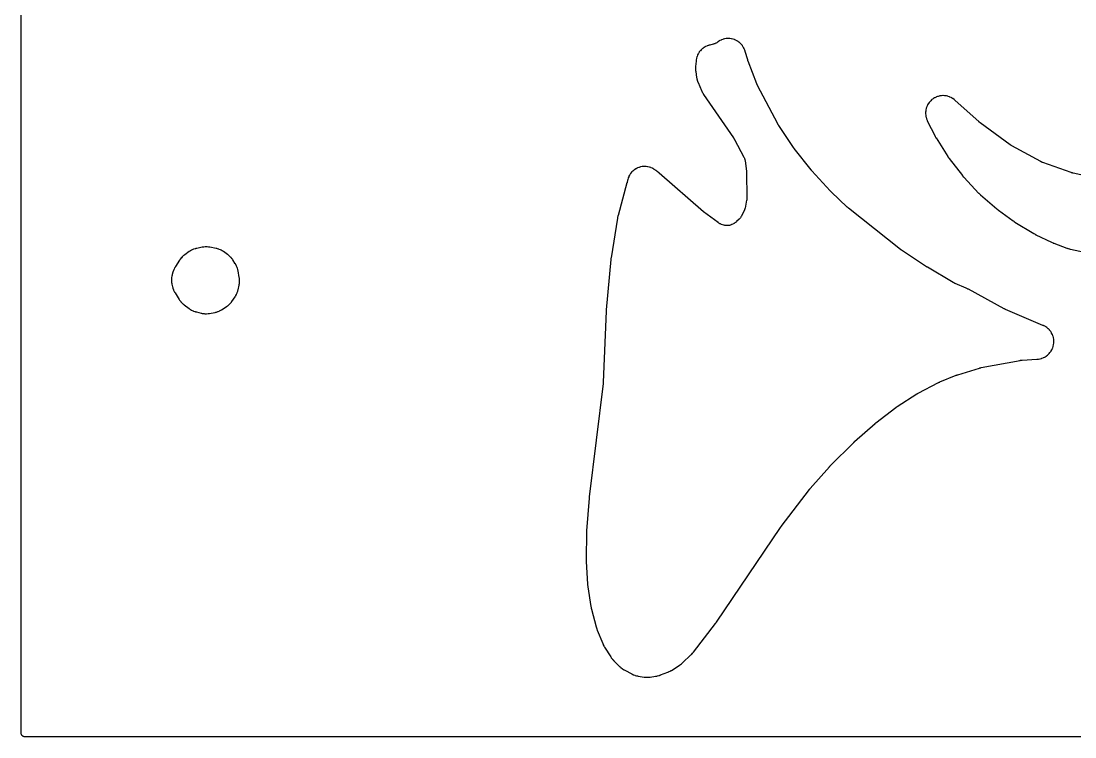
# Model space of a CAD drawing. Header units: millimetres. Extents: x 0 to 300, y 0 to 300.
# Drawn here: x -0.1 to 150.1, y -0.1 to 102 of the extents above; entities that cross this region are included whole.
import ezdxf

# ---------------------------------------------------------------- set-up
doc = ezdxf.new("R2010")
doc.units = ezdxf.units.MM
doc.layers.add('CUT', color=7, linetype='CONTINUOUS')

msp = doc.modelspace()

# ---------------------------------------------------------------- linework, layer by layer
at = {"layer": 'CUT'}
for points in [[(298.5476, -0.0625), (1.4375, -0.0625), (0.5522, -0.0625), (0.4788, -0.0589), (0.4206, -0.0503), (0.3635, -0.036), (0.3082, -0.0162), (0.255, 0.009), (0.2046, 0.0392), (0.1573, 0.0743), (0.1137, 0.1137), (0.0743, 0.1573), (0.0392, 0.2046), (0.009, 0.255), (-0.0162, 0.3082), (-0.036, 0.3635), (-0.0503, 0.4206), (-0.0589, 0.4788), (-0.0625, 0.5522), (-0.0625, 1.4375), (-0.0625, 298.5625)], [(151.7836, 79.8841), (149.8491, 80.2986), (149.8348, 80.3018), (149.8017, 80.3095), (149.7875, 80.3129), (149.7702, 80.3172), (149.756, 80.3208), (149.7231, 80.3295), (149.709, 80.3334), (149.6875, 80.3395), (149.6734, 80.3436), (149.6408, 80.3534), (149.6269, 80.3577), (149.6099, 80.3631), (149.596, 80.3677), (149.5638, 80.3785), (149.55, 80.3833), (145.4867, 81.8245), (145.4798, 81.827), (145.4638, 81.8328), (145.457, 81.8353), (145.4553, 81.836), (145.4286, 81.8464), (145.3667, 81.8717), (145.3455, 81.8808), (145.3142, 81.8955), (145.2395, 81.9326), (145.2077, 81.9492), (141.1115, 84.19), (141.0985, 84.1972), (141.0682, 84.2144), (141.0553, 84.2219), (141.0398, 84.2311), (141.027, 84.2388), (140.9975, 84.2569), (140.9849, 84.2647), (140.9656, 84.277), (140.9532, 84.2851), (140.9242, 84.3042), (140.9119, 84.3125), (140.8969, 84.3227), (140.8847, 84.3312), (140.8564, 84.3513), (140.8443, 84.36), (136.5639, 87.4993), (136.5548, 87.5061), (136.5337, 87.522), (136.5246, 87.5289), (136.5137, 87.5374), (136.5047, 87.5444), (136.4839, 87.5609), (136.4751, 87.568), (136.4615, 87.579), (136.4528, 87.5863), (136.4324, 87.6032), (136.4237, 87.6106), (136.4132, 87.6196), (136.4046, 87.6271), (136.3847, 87.6446), (136.3763, 87.6521), (133.0242, 90.6748), (133.013, 90.6846), (132.9398, 90.7474), (132.9285, 90.7569), (132.8836, 90.7936), (132.8601, 90.8118), (132.707, 90.9245), (132.6575, 90.9573), (132.4962, 91.0531), (132.4438, 91.0809), (132.2738, 91.1602), (132.2189, 91.1827), (132.0419, 91.2449), (131.985, 91.2618), (131.8028, 91.3062), (131.7445, 91.3174), (131.5588, 91.3436), (131.4997, 91.349), (131.3123, 91.3567), (131.2529, 91.3562), (131.0657, 91.3454), (131.0067, 91.339), (130.8214, 91.3098), (130.7633, 91.2976), (130.5818, 91.2502), (130.5252, 91.2324), (130.3493, 91.1673), (130.2947, 91.144), (130.1261, 91.0618), (130.0741, 91.0332), (129.9144, 90.9348), (129.8655, 90.9012), (129.7163, 90.7874), (129.671, 90.7492), (129.5337, 90.6213), (129.4924, 90.5787), (129.3685, 90.4379), (129.3315, 90.3915), (129.2221, 90.2391), (129.1899, 90.1892), (129.0961, 90.0268), (129.069, 89.974), (128.9917, 89.8031), (128.97, 89.7479), (128.9099, 89.5702), (128.8937, 89.5131), (128.8515, 89.3303), (128.841, 89.2719), (128.8171, 89.0859), (128.8124, 89.0267), (128.807, 88.8392), (128.8082, 88.7799), (128.8213, 88.5928), (128.8283, 88.5339), (128.8598, 88.3489), (128.8727, 88.291), (128.9223, 88.1101), (128.9408, 88.0537), (129.009, 87.8762), (129.0203, 87.8488), (129.0437, 87.7958), (129.0499, 87.7823), (129.0911, 87.695), (129.0976, 87.6817), (130.1149, 85.657), (130.1215, 85.6442), (130.1654, 85.5617), (130.1723, 85.5491), (130.2299, 85.447), (130.2372, 85.4345), (130.285, 85.3543), (130.2925, 85.342), (131.9747, 82.6674), (131.9825, 82.6553), (132.0341, 82.5774), (132.0422, 82.5656), (132.1093, 82.4694), (132.1177, 82.4577), (132.173, 82.3824), (132.1816, 82.3709), (134.051, 79.9486), (134.0602, 79.9369), (134.1215, 79.8615), (134.131, 79.85), (134.2102, 79.7573), (134.2201, 79.7461), (134.285, 79.6738), (134.2951, 79.6629), (136.3639, 77.4727), (136.3742, 77.462), (136.4425, 77.3932), (136.4532, 77.3827), (136.541, 77.2985), (136.5519, 77.2883), (136.6235, 77.223), (136.6347, 77.2131), (138.9423, 75.2116), (138.9523, 75.2031), (139.0181, 75.1485), (139.0283, 75.1403), (139.1124, 75.0735), (139.1228, 75.0655), (139.1909, 75.0138), (139.2015, 75.006), (141.2887, 73.4945), (141.2986, 73.4875), (141.3635, 73.4425), (141.3735, 73.4356), (141.4561, 73.3808), (141.4663, 73.3742), (141.5329, 73.3319), (141.5432, 73.3254), (144.2203, 71.6995), (144.2323, 71.6924), (144.3108, 71.6472), (144.323, 71.6404), (144.4228, 71.5859), (144.4352, 71.5794), (144.5157, 71.5378), (144.5281, 71.5316), (146.7444, 70.4531), (146.7583, 70.4466), (146.8488, 70.4054), (146.8628, 70.3992), (146.9777, 70.3504), (146.9918, 70.3446), (147.0843, 70.308), (147.0986, 70.3026), (148.9431, 69.6275), (148.9627, 69.6207), (149.0911, 69.5787), (149.1109, 69.5726), (149.2737, 69.5255), (149.2937, 69.5201), (149.4247, 69.4871), (149.4449, 69.4823), (153.2125, 68.6702)]]:
    msp.add_lwpolyline(points, dxfattribs=at)
for points in [[(80.6813, 21.3615), (80.6834, 21.3474), (81.1226, 18.5377), (81.1252, 18.5224), (81.1432, 18.4236), (81.1462, 18.4085), (81.1721, 18.2851), (81.1754, 18.27), (81.1985, 18.1722), (81.2023, 18.1572), (81.8684, 15.6338), (81.8736, 15.6154), (81.9093, 15.496), (81.915, 15.4777), (81.9645, 15.3295), (81.9709, 15.3114), (82.014, 15.1945), (82.021, 15.1767), (82.8097, 13.2353), (82.8149, 13.2228), (82.8499, 13.142), (82.8554, 13.1296), (82.8776, 13.0815), (82.8894, 13.0572), (82.9701, 12.9007), (82.9831, 12.8769), (83.0095, 12.831), (83.0164, 12.8194), (83.0619, 12.744), (83.0691, 12.7325), (83.9462, 11.3536), (83.9555, 11.3395), (84.0168, 11.2489), (84.0264, 11.2351), (84.0647, 11.1817), (84.0851, 11.1549), (84.2224, 10.9848), (84.2442, 10.9592), (84.2883, 10.9104), (84.2997, 10.8981), (84.3753, 10.819), (84.3872, 10.807), (85.262, 9.942), (85.2726, 9.9318), (85.3421, 9.8664), (85.3529, 9.8565), (85.3956, 9.8182), (85.4179, 9.7991), (85.564, 9.6805), (85.6113, 9.6458), (85.7683, 9.5421), (85.7932, 9.5265), (85.8425, 9.4972), (85.8553, 9.4899), (85.9385, 9.4433), (85.9514, 9.4363), (86.9431, 8.9123), (86.958, 8.9047), (87.0553, 8.8567), (87.0703, 8.8495), (87.1295, 8.8223), (87.1602, 8.8093), (87.3592, 8.731), (87.4226, 8.71), (87.629, 8.6543), (87.6615, 8.6465), (87.7252, 8.6331), (87.7415, 8.6299), (87.8483, 8.6105), (87.8647, 8.6077), (88.7081, 8.4783), (88.7224, 8.4763), (88.8155, 8.4643), (88.8298, 8.4626), (88.8859, 8.4567), (88.9147, 8.4544), (89.0995, 8.4441), (89.1572, 8.4436), (89.3421, 8.4511), (89.371, 8.4529), (89.4271, 8.4579), (89.4415, 8.4593), (89.5347, 8.4699), (89.5491, 8.4717), (90.3302, 8.579), (90.3478, 8.5817), (90.4619, 8.6008), (90.4795, 8.604), (90.5476, 8.6176), (90.5823, 8.6255), (90.806, 8.6839), (90.8402, 8.6939), (90.9062, 8.7154), (90.923, 8.7212), (91.032, 8.7602), (91.0486, 8.7665), (92.0636, 9.1648), (92.0767, 9.1701), (92.1614, 9.2057), (92.1744, 9.2113), (92.2248, 9.2339), (92.2503, 9.246), (92.4142, 9.3289), (92.4391, 9.3422), (92.4872, 9.3694), (92.4994, 9.3766), (92.5782, 9.4237), (92.5903, 9.4311), (93.6955, 10.1278), (93.7074, 10.1355), (93.7842, 10.1865), (93.7959, 10.1944), (93.8413, 10.2262), (93.8642, 10.243), (94.0101, 10.3555), (94.0322, 10.3734), (94.0744, 10.4092), (94.0851, 10.4185), (94.1539, 10.4799), (94.1644, 10.4894), (95.3728, 11.6188), (95.3817, 11.6272), (95.4389, 11.6829), (95.4476, 11.6916), (95.4813, 11.7258), (95.4982, 11.7436), (95.6055, 11.8617), (95.6216, 11.8803), (95.6524, 11.9171), (95.6602, 11.9266), (95.7101, 11.9889), (95.7177, 11.9985), (98.8856, 16.1187), (98.8908, 16.1255), (98.9266, 16.1735), (98.932, 16.1809), (98.9757, 16.2414), (98.981, 16.2488), (99.0148, 16.2971), (99.0203, 16.3051), (108.1501, 29.8085), (108.153, 29.8128), (108.1598, 29.8227), (108.1628, 29.827), (108.1697, 29.837), (108.1734, 29.8423), (108.182, 29.8545), (108.1857, 29.8597), (108.1914, 29.8678), (108.1951, 29.8729), (108.2038, 29.8849), (108.2071, 29.8893), (108.2143, 29.8992), (108.2246, 29.9129), (108.2292, 29.9189), (112.2521, 35.1984), (112.256, 35.2035), (112.2652, 35.2153), (112.2691, 35.2204), (112.2784, 35.2323), (112.2834, 35.2385), (112.295, 35.253), (112.3, 35.2592), (112.3077, 35.2687), (112.3126, 35.2747), (112.3243, 35.2888), (112.3294, 35.2949), (112.3321, 35.2981), (112.3382, 35.3052), (112.3524, 35.3218), (112.3586, 35.3289), (115.1061, 38.4529), (115.11, 38.4574), (115.1192, 38.4677), (115.1232, 38.4722), (115.1325, 38.4824), (115.1374, 38.4879), (115.149, 38.5004), (115.1539, 38.5058), (115.1616, 38.514), (115.1666, 38.5193), (115.1782, 38.5315), (115.1832, 38.5368), (115.1859, 38.5396), (115.1919, 38.5458), (115.206, 38.5601), (115.2121, 38.5663), (118.5836, 41.9332), (118.5874, 41.9371), (118.5965, 41.9461), (118.6004, 41.9499), (118.6096, 41.9588), (118.6144, 41.9635), (118.6258, 41.9744), (118.6307, 41.9791), (118.6382, 41.9862), (118.6431, 41.9908), (118.6545, 42.0014), (118.6594, 42.0059), (118.662, 42.0083), (118.6679, 42.0137), (118.6817, 42.0261), (118.6876, 42.0314), (121.609, 44.6201), (121.6138, 44.6243), (121.625, 44.6341), (121.6299, 44.6383), (121.6412, 44.648), (121.6472, 44.6531), (121.6612, 44.665), (121.6672, 44.67), (121.6765, 44.6778), (121.6825, 44.6827), (121.6966, 44.6942), (121.7026, 44.6991), (121.7059, 44.7017), (121.7132, 44.7075), (121.7302, 44.7208), (121.7375, 44.7265), (124.5819, 46.9138), (124.5895, 46.9195), (124.6071, 46.9328), (124.6147, 46.9384), (124.6239, 46.9451), (124.6314, 46.9507), (124.6492, 46.9635), (124.6569, 46.9689), (124.6687, 46.9773), (124.6765, 46.9827), (124.6945, 46.9951), (124.7023, 47.0004), (124.7118, 47.0068), (124.7197, 47.012), (124.738, 47.0241), (124.7459, 47.0292), (127.5735, 48.8489), (127.5825, 48.8546), (127.6035, 48.8678), (127.6125, 48.8734), (127.6236, 48.8801), (127.6327, 48.8856), (127.654, 48.8983), (127.6631, 48.9036), (127.6773, 48.9118), (127.6865, 48.9171), (127.7081, 48.9293), (127.7174, 48.9344), (127.7288, 48.9406), (127.7381, 48.9457), (127.76, 48.9573), (127.7694, 48.9623), (130.6361, 50.4452), (130.645, 50.4498), (130.666, 50.4604), (130.675, 50.4648), (130.6861, 50.4702), (130.6952, 50.4746), (130.7164, 50.4847), (130.7255, 50.489), (130.7396, 50.4955), (130.7488, 50.4996), (130.7702, 50.5093), (130.7794, 50.5133), (130.7907, 50.5182), (130.7999, 50.5222), (130.8216, 50.5313), (130.8309, 50.5352), (133.1838, 51.4965), (133.193, 51.5002), (133.2146, 51.5088), (133.2238, 51.5124), (133.2352, 51.5167), (133.2445, 51.5202), (133.2662, 51.5283), (133.2756, 51.5317), (133.29, 51.5368), (133.2994, 51.5401), (133.3213, 51.5477), (133.3307, 51.5509), (133.3422, 51.5547), (133.3517, 51.5578), (133.3738, 51.5649), (133.3833, 51.5679), (136.4759, 52.5229), (136.4883, 52.5266), (136.5174, 52.5352), (136.5299, 52.5387), (136.5452, 52.543), (136.5578, 52.5463), (136.5871, 52.554), (136.5997, 52.5572), (136.6191, 52.562), (136.6318, 52.565), (136.6613, 52.5719), (136.674, 52.5747), (136.6895, 52.5781), (136.7022, 52.5807), (136.7319, 52.5867), (136.7447, 52.5892), (142.287, 53.6205), (142.3005, 53.6229), (142.3319, 53.6282), (142.3454, 53.6304), (142.3619, 53.633), (142.3754, 53.635), (142.407, 53.6394), (142.4205, 53.6411), (142.4414, 53.6437), (142.455, 53.6453), (142.4867, 53.6487), (142.5003, 53.6501), (142.5169, 53.6517), (142.5305, 53.6528), (142.5623, 53.6553), (142.576, 53.6563), (144.6779, 53.7877), (144.6927, 53.7888), (144.7889, 53.7972), (144.8037, 53.7987), (144.8614, 53.8052), (144.8908, 53.8092), (145.0788, 53.8399), (145.137, 53.8523), (145.3185, 53.9007), (145.3751, 53.9189), (145.551, 53.985), (145.6055, 54.0087), (145.7739, 54.0919), (145.8258, 54.1208), (145.9852, 54.2203), (146.034, 54.2542), (146.1828, 54.369), (146.228, 54.4075), (146.3647, 54.5365), (146.4059, 54.5793), (146.5291, 54.7211), (146.5659, 54.7678), (146.6745, 54.9211), (146.7064, 54.9713), (146.7993, 55.1346), (146.8261, 55.1876), (146.9025, 55.3593), (146.9239, 55.4147), (146.9829, 55.5931), (146.9987, 55.6504), (147.0397, 55.8338), (147.0498, 55.8923), (147.0725, 56.0789), (147.0767, 56.1381), (147.0808, 56.326), (147.0792, 56.3854), (147.0647, 56.5727), (147.0572, 56.6317), (147.0243, 56.8166), (147.011, 56.8746), (146.9599, 57.0554), (146.9409, 57.1117), (146.8722, 57.2866), (146.8477, 57.3407), (146.762, 57.5079), (146.7324, 57.5594), (146.6305, 57.7173), (146.5959, 57.7656), (146.479, 57.9127), (146.4397, 57.9573), (146.3088, 58.0921), (146.2654, 58.1326), (146.1218, 58.2538), (146.0745, 58.2898), (145.9196, 58.3962), (145.869, 58.4274), (145.7021, 58.5192), (145.6757, 58.5328), (145.6235, 58.5582), (145.6101, 58.5646), (145.5222, 58.6047), (145.5086, 58.6107), (140.1938, 60.8803), (140.1841, 60.8845), (140.1615, 60.8945), (140.1519, 60.8988), (140.1401, 60.9041), (140.1305, 60.9086), (140.1082, 60.919), (140.0987, 60.9236), (140.084, 60.9307), (140.0745, 60.9353), (140.0524, 60.9463), (140.043, 60.9511), (140.0315, 60.957), (140.0221, 60.9619), (140.0003, 60.9734), (139.991, 60.9784), (134.8986, 63.7444), (134.8866, 63.7507), (134.8076, 63.7913), (134.7954, 63.7974), (134.6952, 63.8461), (134.6828, 63.8519), (134.6021, 63.8888), (134.5896, 63.8944), (133.0179, 64.571), (133.0049, 64.5768), (132.9747, 64.5904), (132.9617, 64.5963), (132.946, 64.6037), (132.9332, 64.6098), (132.9034, 64.6243), (132.8907, 64.6307), (132.8712, 64.6406), (132.8585, 64.6471), (132.8292, 64.6626), (132.8167, 64.6693), (132.8015, 64.6776), (132.7891, 64.6846), (132.7602, 64.701), (132.7479, 64.7081), (129.0556, 66.886), (129.0514, 66.8885), (129.0415, 66.8944), (129.0373, 66.8969), (129.0274, 66.9029), (129.0222, 66.9061), (129.0101, 66.9135), (129.0049, 66.9167), (128.997, 66.9217), (128.9919, 66.9249), (128.98, 66.9324), (128.9756, 66.9352), (128.9659, 66.9415), (128.9522, 66.9504), (128.9462, 66.9543), (125.3861, 69.3208), (125.3782, 69.3262), (125.3597, 69.3388), (125.3518, 69.3442), (125.3422, 69.3508), (125.3344, 69.3563), (125.3163, 69.3693), (125.3085, 69.3748), (125.2966, 69.3835), (125.2889, 69.3892), (125.271, 69.4025), (125.2633, 69.4083), (125.254, 69.4153), (125.2465, 69.4212), (125.2288, 69.4349), (125.2213, 69.4408), (117.8117, 75.3318), (117.8041, 75.3379), (117.7865, 75.3522), (117.7789, 75.3584), (117.7698, 75.366), (117.7623, 75.3723), (117.745, 75.387), (117.7376, 75.3934), (117.7262, 75.4032), (117.7189, 75.4096), (117.7019, 75.4247), (117.6946, 75.4313), (117.6858, 75.4393), (117.6786, 75.4458), (117.662, 75.4613), (117.6548, 75.468), (115.3438, 77.6573), (115.3392, 77.6618), (115.3283, 77.6722), (115.3237, 77.6767), (115.3128, 77.6873), (115.3071, 77.6929), (115.2938, 77.706), (115.2882, 77.7117), (115.2796, 77.7204), (115.274, 77.726), (115.2612, 77.7392), (115.2557, 77.7449), (115.2528, 77.748), (115.2463, 77.7549), (115.2313, 77.7709), (115.2249, 77.7778), (112.6002, 80.6415), (112.5956, 80.6466), (112.5847, 80.6586), (112.5801, 80.6638), (112.5694, 80.6758), (112.5637, 80.6823), (112.5506, 80.6973), (112.545, 80.7038), (112.5365, 80.7137), (112.531, 80.7202), (112.5184, 80.7352), (112.513, 80.7417), (112.5101, 80.7453), (112.5037, 80.7531), (112.489, 80.7714), (112.4828, 80.7792), (110.1011, 83.8079), (110.0968, 83.8134), (110.0869, 83.8262), (110.0826, 83.8318), (110.0728, 83.8447), (110.0676, 83.8516), (110.0556, 83.8677), (110.0504, 83.8746), (110.0426, 83.8853), (110.0377, 83.8921), (110.0261, 83.9082), (110.0212, 83.9152), (110.0185, 83.919), (110.0127, 83.9273), (109.9994, 83.9468), (109.9937, 83.9551), (107.8903, 87.0943), (107.8836, 87.1043), (107.8683, 87.1278), (107.8618, 87.1379), (107.8541, 87.1502), (107.8478, 87.1603), (107.8332, 87.1841), (107.827, 87.1943), (107.8176, 87.2101), (107.8115, 87.2205), (107.7976, 87.2447), (107.7917, 87.2551), (107.7845, 87.2678), (107.7787, 87.2783), (107.7654, 87.3028), (107.7598, 87.3134), (104.8811, 92.7907), (104.8751, 92.8024), (104.8612, 92.8299), (104.8553, 92.8417), (104.8482, 92.8561), (104.8425, 92.868), (104.8294, 92.8958), (104.8239, 92.9078), (104.8155, 92.9263), (104.8102, 92.9383), (104.7979, 92.9665), (104.7927, 92.9787), (104.7865, 92.9935), (104.7815, 93.0057), (104.7701, 93.0342), (104.7653, 93.0465), (103.5207, 96.2871), (103.5175, 96.2957), (103.51, 96.3157), (103.5068, 96.3243), (103.503, 96.3349), (103.5, 96.3435), (103.4929, 96.3637), (103.4899, 96.3724), (103.4854, 96.3858), (103.4825, 96.3945), (103.4758, 96.4149), (103.473, 96.4236), (103.4697, 96.4343), (103.467, 96.4431), (103.4607, 96.4635), (103.4581, 96.4723), (103.113, 97.6496), (103.1088, 97.6635), (103.08, 97.7534), (103.0754, 97.7672), (103.0569, 97.8208), (103.0467, 97.848), (102.9773, 98.0208), (102.9531, 98.0736), (102.8685, 98.2365), (102.8392, 98.2867), (102.7393, 98.4408), (102.7053, 98.4879), (102.5909, 98.6316), (102.5526, 98.6752), (102.4249, 98.8071), (102.3825, 98.8468), (102.2426, 98.9658), (102.1966, 99.0012), (102.0458, 99.1061), (101.9966, 99.1369), (101.8364, 99.2267), (101.7844, 99.2526), (101.6163, 99.3265), (101.5621, 99.3473), (101.3876, 99.4045), (101.3316, 99.42), (101.1524, 99.4601), (101.0952, 99.47), (100.913, 99.4927), (100.855, 99.497), (100.6715, 99.502), (100.6134, 99.5007), (100.4302, 99.4878), (100.3726, 99.481), (100.1915, 99.4504), (100.1347, 99.438), (99.9575, 99.3901), (99.9022, 99.3723), (99.7304, 99.3075), (99.6771, 99.2844), (99.5123, 99.2033), (99.4615, 99.1751), (99.3032, 99.0772), (99.2789, 99.0613), (99.2322, 99.0291), (99.2203, 99.0207), (99.1432, 98.9649), (99.1415, 98.9638), (99.1176, 98.9467), (99.0445, 98.8967), (98.9664, 98.8489), (98.9128, 98.8197), (98.8302, 98.7801), (98.7739, 98.7565), (98.6877, 98.7255), (98.6073, 98.7011), (98.5631, 98.6889), (98.0519, 98.5618), (98.038, 98.5582), (97.9483, 98.5336), (97.9345, 98.5297), (97.881, 98.5136), (97.8537, 98.5047), (97.6807, 98.4437), (97.6277, 98.4221), (97.4635, 98.3459), (97.4128, 98.3194), (97.2566, 98.2279), (97.2086, 98.1966), (97.0619, 98.0906), (97.0171, 98.0549), (96.8811, 97.9354), (96.84, 97.8956), (96.716, 97.7637), (96.6788, 97.7202), (96.568, 97.5771), (96.5351, 97.5302), (96.4384, 97.3772), (96.4102, 97.3274), (96.3285, 97.1659), (96.3052, 97.1136), (96.2393, 96.945), (96.221, 96.8907), (96.1715, 96.7166), (96.1584, 96.6609), (96.1253, 96.4804), (96.1208, 96.4521), (96.1133, 96.3967), (96.1116, 96.3825), (96.1013, 96.29), (96.0999, 96.2758), (96.0347, 95.522), (96.0335, 95.5046), (96.027, 95.3916), (96.0263, 95.3741), (96.0244, 95.3062), (96.0244, 95.2714), (96.0312, 95.0451), (96.0332, 95.0103), (96.0392, 94.9426), (96.041, 94.9253), (96.0542, 94.8128), (96.0565, 94.7955), (96.181, 93.9497), (96.183, 93.937), (96.1969, 93.8547), (96.1992, 93.842), (96.2086, 93.7927), (96.2139, 93.7676), (96.2518, 93.6074), (96.2657, 93.5579), (96.3171, 93.4015), (96.3256, 93.3773), (96.3433, 93.3303), (96.3479, 93.3183), (96.379, 93.2409), (96.3839, 93.229), (96.8719, 92.0843), (96.8779, 92.0707), (96.9179, 91.9829), (96.9242, 91.9695), (96.9496, 91.9174), (96.9632, 91.891), (97.0559, 91.7221), (97.0708, 91.6964), (97.1012, 91.6471), (97.1091, 91.6345), (97.1617, 91.5537), (97.1699, 91.5413), (101.4303, 85.3249), (101.4369, 85.315), (101.4523, 85.292), (101.4588, 85.282), (101.4667, 85.2699), (101.4731, 85.2598), (101.4878, 85.2364), (101.4941, 85.2263), (101.5036, 85.2107), (101.5097, 85.2005), (101.5238, 85.1767), (101.5298, 85.1664), (101.537, 85.1538), (101.5429, 85.1435), (101.5564, 85.1193), (101.5621, 85.1089), (102.9206, 82.5938), (102.9255, 82.5845), (102.9279, 82.58), (102.9537, 82.5267), (102.9883, 82.4488), (103.023, 82.3576), (103.0427, 82.2958), (103.0673, 82.2015), (103.0844, 82.118), (103.0943, 82.0596), (103.095, 82.0545), (103.0963, 82.0441), (103.2766, 80.5916), (103.278, 80.5796), (103.2811, 80.5515), (103.2823, 80.5395), (103.2838, 80.5248), (103.2848, 80.5128), (103.2872, 80.4846), (103.2881, 80.4726), (103.2894, 80.454), (103.2902, 80.4419), (103.2918, 80.4138), (103.2924, 80.4017), (103.293, 80.3869), (103.2934, 80.3748), (103.2943, 80.3466), (103.2945, 80.3345), (103.3503, 76.845), (103.3504, 76.8329), (103.3504, 76.814), (103.3492, 76.7653), (103.345, 76.6834), (103.3424, 76.6469), (103.3422, 76.6451), (103.3381, 76.6087), (103.3272, 76.5274), (103.3195, 76.4793), (103.316, 76.4608), (103.3136, 76.4489), (103.0808, 75.3039), (103.0785, 75.2933), (103.075, 75.2768), (103.0647, 75.2344), (103.0504, 75.1807), (103.0275, 75.1079), (103.0022, 75.0375), (102.9732, 74.9668), (102.95, 74.9164), (102.9309, 74.8772), (102.9231, 74.8622), (102.918, 74.8526), (102.5366, 74.1405), (102.531, 74.1301), (102.5221, 74.1141), (102.4982, 74.0733), (102.4664, 74.0223), (102.4194, 73.9541), (102.3704, 73.8896), (102.3174, 73.826), (102.2768, 73.7817), (102.2439, 73.7476), (102.2309, 73.7348), (102.2224, 73.7266), (101.8715, 73.3906), (101.8629, 73.3824), (101.8495, 73.37), (101.8142, 73.3387), (101.7682, 73.3002), (101.7026, 73.25), (101.6361, 73.204), (101.5662, 73.1601), (101.5139, 73.1305), (101.4723, 73.1084), (101.4559, 73.1003), (101.4453, 73.0951), (101.2077, 72.9806), (101.1694, 72.9632), (101.0985, 72.9331), (101.0198, 72.9039), (100.9665, 72.8869), (100.8854, 72.8651), (100.8307, 72.8531), (100.7479, 72.839), (100.6924, 72.8322), (100.6086, 72.8259), (100.5527, 72.8243), (100.4687, 72.8258), (100.4129, 72.8294), (100.3294, 72.8388), (100.2741, 72.8476), (100.1919, 72.8647), (100.1173, 72.8838), (100.0769, 72.8952), (99.7157, 73.0063), (99.7065, 73.0092), (99.7057, 73.0094), (99.6553, 73.0272), (99.5769, 73.0574), (99.4926, 73.0951), (99.4395, 73.1221), (99.3609, 73.1672), (99.2945, 73.21), (99.2504, 73.2403), (99.2456, 73.2437), (99.2366, 73.2504), (97.178, 74.7954), (90.8518, 80.3245), (90.8384, 80.3359), (90.7501, 80.4086), (90.7364, 80.4196), (90.623, 80.5075), (90.6089, 80.5181), (90.5166, 80.5854), (90.5022, 80.5956), (90.4734, 80.6154), (90.4609, 80.6237), (90.4, 80.6632), (90.3958, 80.6668), (90.3842, 80.6762), (90.3384, 80.7126), (90.3144, 80.7306), (90.1583, 80.8423), (90.1079, 80.8747), (89.9437, 80.9689), (89.8904, 80.9961), (89.7176, 81.0735), (89.6618, 81.0953), (89.4821, 81.1551), (89.4244, 81.1711), (89.2397, 81.2127), (89.1807, 81.223), (88.9928, 81.246), (88.9331, 81.2502), (88.7438, 81.2544), (88.6839, 81.2527), (88.4951, 81.2379), (88.4357, 81.2303), (88.2494, 81.1968), (88.1911, 81.1833), (88.009, 81.1313), (87.9523, 81.1121), (87.7763, 81.0423), (87.7218, 81.0174), (87.5536, 80.9304), (87.5019, 80.9003), (87.3432, 80.7969), (87.2947, 80.7618), (87.1472, 80.6431), (87.1024, 80.6033), (86.9675, 80.4706), (86.9269, 80.4265), (86.8058, 80.2809), (86.7699, 80.233), (86.6639, 80.0761), (86.6329, 80.0249), (86.5431, 79.8582), (86.5174, 79.8041), (86.4446, 79.6293), (86.4244, 79.573), (86.3687, 79.3893), (86.3607, 79.3604), (86.3466, 79.3036), (86.3431, 79.2891), (86.3219, 79.1941), (86.3189, 79.1794), (86.3003, 79.0853), (86.299, 79.0787), (86.2958, 79.0633), (86.2945, 79.0567), (86.2911, 79.0411), (86.2894, 79.0329), (86.2851, 79.0139), (86.2833, 79.0058), (86.2804, 78.9933), (86.2785, 78.9853), (86.274, 78.9665), (86.272, 78.9585), (86.2709, 78.9542), (86.2684, 78.9447), (86.2626, 78.9225), (86.26, 78.913), (84.9859, 74.2793), (84.9818, 74.2634), (84.9564, 74.16), (84.9527, 74.1441), (84.9243, 74.0133), (84.921, 73.9972), (84.9013, 73.8925), (84.8985, 73.8763), (83.9932, 68.232), (83.9918, 68.2228), (83.9825, 68.1586), (83.9811, 68.1487), (83.9709, 68.0685), (83.9697, 68.0587), (83.9627, 67.9952), (83.9616, 67.9848), (83.2929, 60.8167), (83.2922, 60.8091), (83.288, 60.7566), (83.2874, 60.7485), (83.283, 60.6829), (83.2825, 60.6749), (83.2798, 60.6231), (83.2794, 60.6146), (82.8823, 50.5267), (82.8819, 50.5174), (82.8808, 50.4956), (82.8803, 50.4862), (82.8796, 50.4748), (82.879, 50.4655), (82.8774, 50.4437), (82.8767, 50.4344), (82.8756, 50.42), (82.8748, 50.4106), (82.8728, 50.3889), (82.8719, 50.3795), (82.8707, 50.3682), (82.8697, 50.3589), (82.8673, 50.3371), (82.8662, 50.3279), (80.8731, 34.1458), (80.8723, 34.1389), (80.8669, 34.0908), (80.8661, 34.0833), (80.8602, 34.0232), (80.8595, 34.0159), (80.8554, 33.9683), (80.8548, 33.9605), (80.5153, 29.3328), (80.5148, 29.3248), (80.5114, 29.2691), (80.511, 29.2605), (80.5078, 29.1909), (80.5075, 29.1825), (80.5058, 29.1275), (80.5056, 29.1184), (80.4422, 25.249), (80.4422, 25.2381), (80.4423, 25.1628), (80.4424, 25.1512), (80.4444, 25.0574), (80.4447, 25.046), (80.4477, 24.9718), (80.4483, 24.9597), (80.645, 21.7027), (80.646, 21.6885), (80.6537, 21.5965), (80.6551, 21.5824), (80.6675, 21.4671), (80.6692, 21.453)], [(21.3921, 64.6751), (21.3967, 64.645), (21.4072, 64.5865), (21.4101, 64.5715), (21.43, 64.4745), (21.4332, 64.4596), (21.5118, 64.1212), (21.5158, 64.1052), (21.5429, 64.0012), (21.5473, 63.9852), (21.5654, 63.9233), (21.5755, 63.8918), (21.6458, 63.6919), (21.6711, 63.6309), (21.763, 63.44), (21.7782, 63.4106), (21.8093, 63.3541), (21.8175, 63.3397), (21.872, 63.247), (21.8805, 63.2329), (22.4601, 62.3061), (22.4676, 62.2944), (22.5173, 62.2189), (22.5251, 62.2073), (22.556, 62.1627), (22.5723, 62.1402), (22.6804, 61.9984), (22.7161, 61.9558), (22.8352, 61.8265), (22.8748, 61.7874), (23.0071, 61.668), (23.0282, 61.6499), (23.0702, 61.6154), (23.081, 61.6067), (23.1522, 61.551), (23.1632, 61.5425), (23.8926, 60.9982), (23.9048, 60.9893), (23.9847, 60.9328), (23.997, 60.9243), (24.0459, 60.8915), (24.0713, 60.8754), (24.2367, 60.776), (24.2898, 60.7477), (24.4619, 60.6666), (24.5176, 60.6437), (24.6995, 60.5793), (24.7282, 60.57), (24.7845, 60.5532), (24.799, 60.5491), (24.8934, 60.5235), (24.908, 60.5197), (25.6116, 60.3478), (25.6272, 60.3442), (25.7288, 60.3222), (25.7445, 60.3191), (25.8058, 60.3075), (25.8374, 60.3024), (26.0405, 60.2753), (26.1043, 60.2702), (26.3064, 60.2648), (26.3703, 60.2666), (26.5746, 60.283), (26.6064, 60.2864), (26.6682, 60.2947), (26.6841, 60.2971), (26.7867, 60.3137), (26.8024, 60.3164), (27.5603, 60.4598), (27.5748, 60.4627), (27.6685, 60.4828), (27.6829, 60.4861), (27.7389, 60.4996), (27.7674, 60.5072), (27.9488, 60.5604), (28.0046, 60.5798), (28.1775, 60.6496), (28.2311, 60.6743), (28.3986, 60.762), (28.4244, 60.7763), (28.4741, 60.8055), (28.4867, 60.8131), (28.5681, 60.8637), (28.5806, 60.8716), (29.2041, 61.2805), (29.216, 61.2885), (29.2927, 61.3414), (29.3045, 61.3497), (29.3498, 61.3827), (29.3726, 61.4001), (29.516, 61.5151), (29.559, 61.5531), (29.689, 61.6796), (29.7282, 61.7215), (29.8472, 61.8618), (29.8652, 61.8841), (29.8993, 61.9285), (29.908, 61.94), (29.963, 62.0152), (29.9714, 62.0269), (30.4181, 62.6692), (30.4265, 62.6814), (30.4796, 62.762), (30.4876, 62.7745), (30.5183, 62.8236), (30.5334, 62.8492), (30.6261, 63.0153), (30.6524, 63.0685), (30.7272, 63.2406), (30.7481, 63.2961), (30.8063, 63.4772), (30.8147, 63.5057), (30.8297, 63.5617), (30.8333, 63.5761), (30.8559, 63.6698), (30.8592, 63.6843), (31.0025, 64.3499), (31.0027, 64.3509), (31.0056, 64.3652), (31.0234, 64.4588), (31.0259, 64.4732), (31.0352, 64.5296), (31.0393, 64.5586), (31.0607, 64.7451), (31.0645, 64.8036), (31.0676, 64.9887), (31.0657, 65.0473), (31.0505, 65.2344), (31.0474, 65.2635), (31.04, 65.3203), (31.038, 65.3348), (31.0233, 65.4288), (31.0209, 65.4433), (30.8554, 66.3598), (30.8526, 66.3741), (30.8336, 66.4669), (30.8305, 66.4811), (30.8176, 66.5365), (30.8104, 66.5647), (30.7596, 66.7443), (30.741, 66.7995), (30.674, 66.971), (30.6501, 67.0241), (30.5656, 67.1906), (30.5518, 67.2162), (30.5236, 67.2656), (30.5162, 67.2782), (30.4673, 67.3592), (30.4597, 67.3716), (30.4595, 67.3718), (30.1009, 67.9349), (30.0928, 67.9473), (30.0393, 68.027), (30.0309, 68.0392), (29.9975, 68.0863), (29.9798, 68.11), (29.8629, 68.259), (29.8241, 68.3036), (29.6949, 68.4385), (29.6519, 68.4791), (29.5081, 68.6023), (29.4851, 68.6209), (29.4395, 68.6563), (29.4277, 68.6652), (29.3503, 68.7221), (29.3383, 68.7307), (28.7875, 69.1154), (28.7745, 69.1242), (28.6895, 69.1803), (28.6763, 69.1888), (28.6244, 69.2212), (28.5973, 69.237), (28.4215, 69.3342), (28.3652, 69.3617), (28.1828, 69.4389), (28.1238, 69.4603), (27.9317, 69.5189), (27.9015, 69.5273), (27.8421, 69.5421), (27.8269, 69.5456), (27.7274, 69.5677), (27.712, 69.5708), (26.8317, 69.7416), (26.8175, 69.7442), (26.7248, 69.7598), (26.7105, 69.7621), (26.6547, 69.7701), (26.6259, 69.7736), (26.4415, 69.7912), (26.3837, 69.7939), (26.2009, 69.7937), (26.1432, 69.7908), (25.9587, 69.7727), (25.93, 69.7692), (25.8742, 69.761), (25.8599, 69.7588), (25.7673, 69.7429), (25.753, 69.7402), (24.964, 69.5852), (24.9484, 69.5819), (24.8469, 69.5592), (24.8314, 69.5554), (24.7708, 69.5402), (24.74, 69.5315), (24.5443, 69.4708), (24.4843, 69.4486), (24.2987, 69.3685), (24.2414, 69.3401), (24.0629, 69.2393), (24.0355, 69.2229), (23.9828, 69.1893), (23.9695, 69.1806), (23.8833, 69.1224), (23.8702, 69.1133), (23.2511, 68.6707), (23.2396, 68.6623), (23.166, 68.607), (23.1547, 68.5983), (23.1113, 68.5641), (23.0894, 68.546), (22.9522, 68.4268), (22.9113, 68.3877), (22.7876, 68.2579), (22.7505, 68.2151), (22.6381, 68.0723), (22.6211, 68.0496), (22.589, 68.0045), (22.5809, 67.9929), (22.5292, 67.9166), (22.5214, 67.9048), (21.9249, 66.9785), (21.9171, 66.9661), (21.8676, 66.885), (21.8602, 66.8724), (21.8317, 66.823), (21.8177, 66.7973), (21.732, 66.6307), (21.7079, 66.5774), (21.6389, 66.4033), (21.6288, 66.3758), (21.6104, 66.3218), (21.6058, 66.3079), (21.5774, 66.2173), (21.5732, 66.2033), (21.4689, 65.8405), (21.4649, 65.8258), (21.44, 65.73), (21.4364, 65.7152), (21.4229, 65.6573), (21.4167, 65.6275), (21.3821, 65.4353), (21.3744, 65.3749), (21.3596, 65.1829), (21.358, 65.122), (21.3628, 64.9295), (21.3675, 64.8688)]]:
    msp.add_lwpolyline(points, close=True, dxfattribs=at)

doc.saveas('drawing.dxf')
